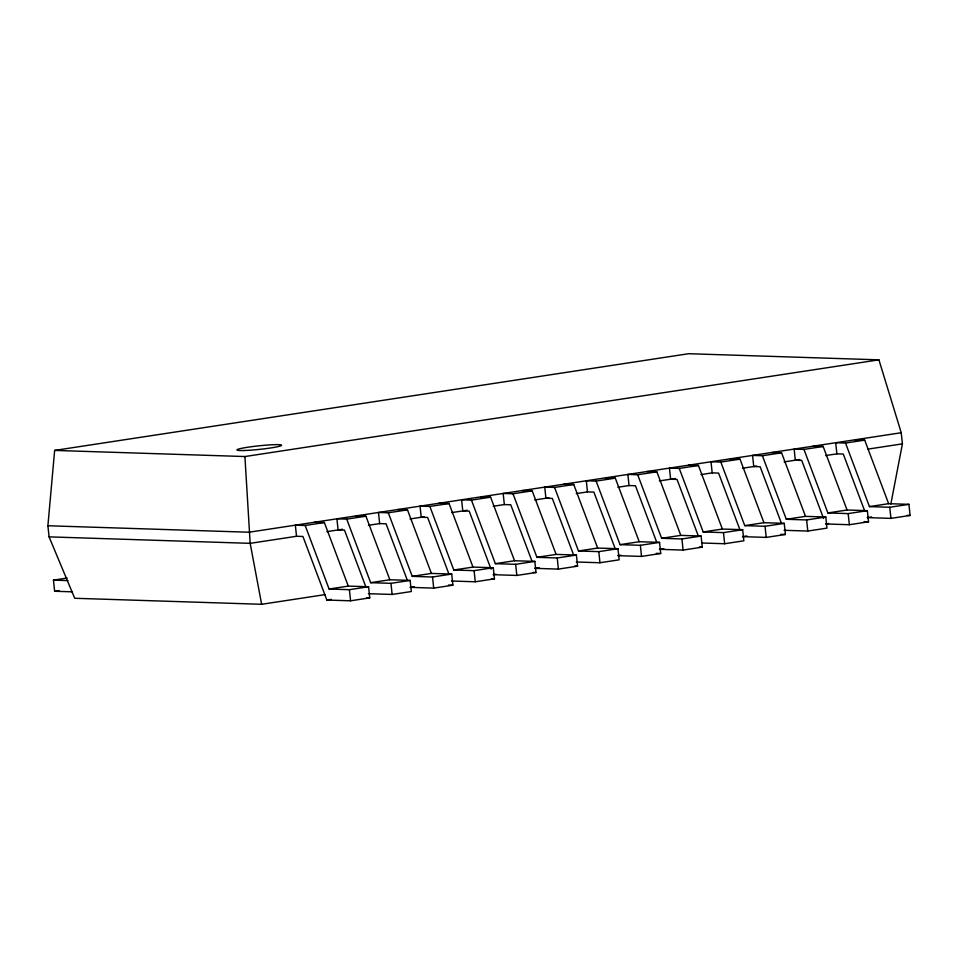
<?xml version="1.0" encoding="UTF-8"?>
<svg xmlns="http://www.w3.org/2000/svg" width="958" height="958" viewBox="0 0 958 958"><rect width="100%" height="100%" fill="white"/><g stroke="black" fill="none" stroke-linecap="round" stroke-linejoin="round"><path stroke-width="1.44" d="M325.217 594.595L261.642 604.294L74.724 598.271L49.074 536.863L47.9 525.75L54.642 450.416L688.646 353.706L878.917 359.837L901.239 432.741L902.412 443.853L890.844 504.04M54.642 450.416L244.913 456.547L878.917 359.837M901.239 432.741L248.996 532.229L47.9 525.75M296.525 536.276L295.351 525.152L305.171 525.475L324.355 522.541L348.281 586.104L368.591 586.751L369.752 597.876L350.568 600.798L326.858 600.031L302.932 536.48L296.525 536.276L250.17 543.342L49.074 536.863M365.824 586.787L344.497 530.133L338.09 529.93L336.917 518.817L346.736 519.128L365.92 516.206L389.846 579.758L410.156 580.416L411.317 591.529L392.133 594.451L368.423 593.697M407.389 580.44L386.062 523.798L379.655 523.595L378.482 512.47L388.301 512.793L407.485 509.86L431.411 573.423L451.721 574.07L452.883 585.194L433.699 588.116L409.988 587.35L414.419 586.679M448.955 574.105L427.627 517.464L421.221 517.248L420.047 506.135L429.867 506.447L449.051 503.525L472.977 567.076L493.286 567.735L494.448 578.848L475.264 581.781L451.553 581.015M491.035 569.148L469.192 511.117L462.786 510.913L461.612 499.801L471.432 500.112L490.616 497.19L514.542 560.741L534.851 561.388L536.013 572.513L516.829 575.435L493.119 574.668L496.064 574.225M532.085 561.424L510.758 504.782L504.351 504.567L503.178 493.454L512.997 493.777L532.181 490.843L556.107 554.395L576.417 555.053L577.578 566.166L558.394 569.1L534.684 568.334L539.115 567.663M573.65 555.089L552.323 498.435L545.916 498.232L544.743 487.119L554.562 487.43L573.746 484.509L597.672 548.06L617.982 548.718L619.143 559.831L599.959 562.753L576.249 561.999M615.216 548.742L593.888 492.101L587.482 491.897L586.308 480.772L596.127 481.096L615.311 478.162L639.237 541.725L659.547 542.372L660.709 553.496L641.525 556.418L617.814 555.652L620.76 555.197M656.781 542.408L635.453 485.754L629.047 485.55L627.873 474.438L637.693 474.749L656.877 471.827L680.803 535.378L701.112 536.037L702.274 547.15L683.09 550.072L659.379 549.317L663.81 548.635M698.346 536.061L677.019 479.419L670.612 479.216L669.438 468.091L679.258 468.414L698.442 465.492L722.368 529.044L742.678 529.69L743.839 540.815L724.655 543.737L702.43 543.018M739.911 529.726L718.584 473.084L712.177 472.869L711.004 461.756L720.823 462.067L740.007 459.145L763.933 522.697L784.243 523.355L785.404 534.468L766.22 537.402L742.51 536.636L746.941 535.953M781.477 523.391L760.149 466.738L753.742 466.534L752.569 455.421L762.388 455.733L781.572 452.811L805.498 516.362L825.796 517.021L826.97 528.133L807.786 531.055L784.075 530.289M823.557 518.422L801.714 460.403L795.308 460.199L794.134 449.074L803.954 449.398L823.138 446.464L847.064 510.015L867.361 510.674L868.535 521.787L849.351 524.721L825.64 523.954L828.586 523.499M864.607 510.71L843.28 454.056L836.873 453.853L835.699 442.74L845.519 443.051L864.703 440.129L888.629 503.68L908.926 504.339L910.1 515.452L890.916 518.374L867.206 517.619L871.624 516.937M326.894 531.642L342.521 529.259M368.459 525.295L379.655 523.595M410.024 518.961L424.166 516.805M451.589 512.614L467.217 510.243M493.154 506.279L504.351 504.567M534.72 499.944L548.862 497.777M576.285 493.598L587.482 491.897M617.85 487.263L629.047 485.55M659.415 480.916L675.031 478.533M700.981 474.581L712.177 472.869M742.546 468.234L756.688 466.079M784.111 461.9L799.726 459.517M825.676 455.565L836.873 453.853M867.637 449.158L902.412 443.853M72.413 591.828L54.618 591.254L53.456 580.141L67.156 578.057M54.618 591.254L59.049 590.583M305.171 525.475L329.097 589.026L348.281 586.104M346.736 519.128L370.662 582.68L389.846 579.758M388.301 512.793L412.227 576.345L431.411 573.423M429.867 506.447L453.793 570.01L472.977 567.076M471.432 500.112L495.358 563.663L514.542 560.741M512.997 493.777L536.923 557.328L556.107 554.395M554.562 487.43L578.488 550.982L597.672 548.06M596.127 481.096L620.054 544.647L639.237 541.725M637.693 474.749L661.619 538.3L680.803 535.378M679.258 468.414L703.184 531.965L722.368 529.044M720.823 462.067L744.749 525.631L763.933 522.697M762.388 455.733L786.314 519.284L805.498 516.362M803.954 449.398L827.88 512.949L847.064 510.015M845.519 443.051L869.445 506.602L888.629 503.68M329.097 589.026L349.407 589.685L368.591 586.751M370.662 582.68L390.972 583.338L410.156 580.416M412.227 576.345L432.537 577.003L451.721 574.07M453.793 570.01L474.102 570.657L493.286 567.735M495.358 563.663L515.667 564.322L534.851 561.388M536.923 557.328L557.233 557.975L576.417 555.053M578.488 550.982L598.798 551.64L617.982 548.718M620.054 544.647L640.363 545.306L659.547 542.372M661.619 538.3L681.928 538.959L701.112 536.037M703.184 531.965L723.494 532.624L742.678 529.69M744.749 525.631L765.059 526.277L784.243 523.355M786.314 519.284L806.624 519.943L825.796 517.021M827.88 512.949L848.177 513.596L867.361 510.674M869.445 506.602L889.742 507.261L908.926 504.339M326.858 600.031L331.288 599.361M854.883 439.806L864.703 440.129M813.318 446.153L823.138 446.464M771.753 452.487L781.572 452.811M730.188 458.834L740.007 459.145M688.622 465.169L698.442 465.492M647.057 471.516L656.877 471.827M605.492 477.85L615.311 478.162M563.927 484.185L573.746 484.509M522.361 490.532L532.181 490.843M480.796 496.867L490.616 497.19M907.13 515.356L910.1 515.452M439.231 503.213L449.051 503.525M864.092 521.643L868.535 521.787M397.666 509.548L407.485 509.86M356.101 515.883L365.92 516.206M780.962 534.324L785.404 534.468M314.535 522.23L324.355 522.541M699.316 547.054L702.274 547.15M656.266 553.353L660.709 553.496M574.62 566.07L577.578 566.166M533.055 572.417L536.013 572.513M491.49 578.752L494.448 578.848M448.44 585.051L452.883 585.194M53.456 580.141L67.958 580.608M366.794 597.78L369.752 597.876M261.642 604.294L250.17 543.342L244.913 456.547M889.742 507.261L890.916 518.374M848.177 513.596L849.351 524.721M806.624 519.943L807.786 531.055M765.059 526.277L766.22 537.402M723.494 532.624L724.655 543.737M681.928 538.959L683.09 550.072M640.363 545.306L641.525 556.418M598.798 551.64L599.959 562.753M557.233 557.975L558.394 569.1M515.667 564.322L516.829 575.435M474.102 570.657L475.264 581.781M432.537 577.003L433.699 588.116M390.972 583.338L392.133 594.451M349.407 589.685L350.568 600.798M243.715 450.511A22.429 1.796 -6 0 0 280.91 445.781A22.429 1.796 -6 0 0 253.271 446.476A22.429 1.796 -6 0 0 243.715 450.511"/></g></svg>
